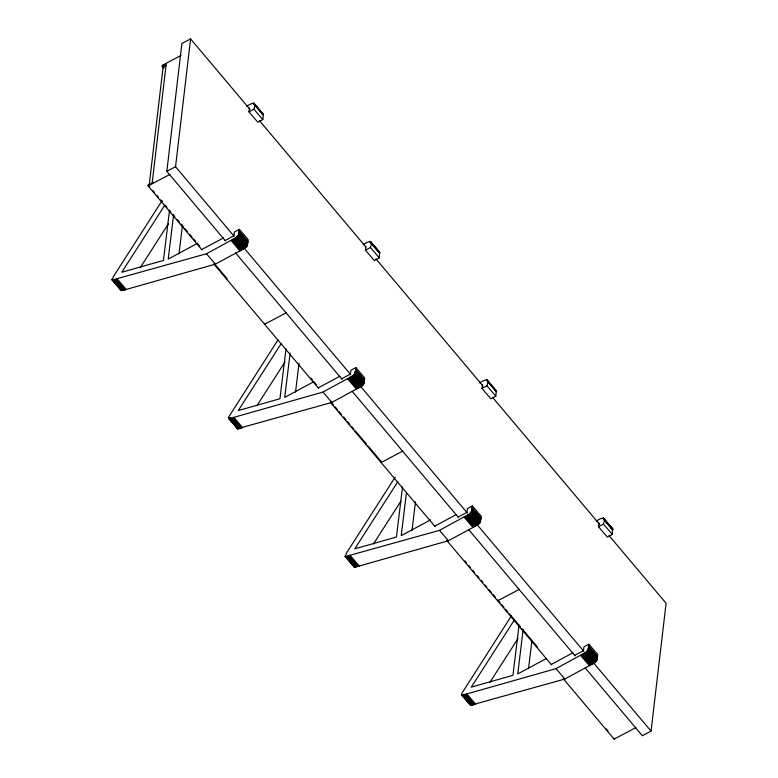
<?xml version="1.0" encoding="UTF-8"?>
<svg xmlns="http://www.w3.org/2000/svg" width="778" height="778" viewBox="0 0 778 778"><rect width="100%" height="100%" fill="white"/><g stroke="black" fill="none" stroke-linecap="round" stroke-linejoin="round"><path stroke-width="1.17" d="M249.427 108.093L248.97 111.867L257.849 122.253L262.799 119.588C262.536 118.431 264.831 112.752 261.603 113.724M365.932 246.383L365.475 250.156L374.354 260.542L379.304 257.878L370.416 247.492C373.761 238.895 367.362 241.54 363.229 244.681M379.304 257.878L379.557 252.101L370.503 241.559M482.438 384.672L481.981 388.446L490.86 398.832L495.81 396.167L486.921 385.781C490.266 377.184 483.867 379.829 479.734 382.971M495.81 396.167L496.257 390.926L495.032 390.177M598.943 522.962L598.486 526.735L607.365 537.112L612.315 534.447L603.427 524.071C606.772 515.474 600.373 518.119 596.24 521.26M612.315 534.447L612.568 528.68L603.514 518.138M225.037 240.577L233.945 235.783L234.402 232L239.352 229.335L238.496 234.791L236.463 237.397L206.471 253.774L112.09 280.07L113.705 276.122L162.087 200.646M120.921 289.465L121.193 290.534L124.383 289.97L215.36 264.16L242.804 249.349L246.791 246.383L248.231 239.721L239.352 229.335M341.542 378.867L350.45 374.062L350.907 370.289L355.857 367.624L364.736 378.011L363.89 383.457L361.858 386.063L331.866 402.44L237.484 428.736L228.46 418.204L228.732 416.94L277.931 339.957M458.048 517.156L466.956 512.352L467.413 508.579L472.363 505.914L471.517 511.36L469.474 513.976L439.482 530.353L345.101 556.64L346.716 552.701L395.098 477.225M574.553 655.436L583.461 650.641L583.918 646.868L588.868 644.203L597.747 654.58L596.901 660.036L594.869 662.642L564.877 679.019L470.496 705.315L461.471 694.783L461.743 693.519L511.603 615.515M262.799 119.588L253.91 109.202C257.255 100.615 250.856 103.25 246.723 106.401M202.047 249.991L148.092 185.952L148.199 185.047L153.256 182.363M163.75 68.104L162.184 66.247L162.291 65.342L181.002 55.471M149.269 184.464L163.059 67.287L166.054 65.712M152.187 182.947L166.171 64.146L162.184 66.247M225.494 240.947L166.832 171.325L181.887 43.5L190.6 38.9L250.03 109.445M234.207 236.347L175.546 166.725L190.6 38.9M264.705 323.337L264.598 324.241L286.421 312.727M635.947 727.586L614.124 739.1L614.231 738.196M585.241 667.962L642.336 735.725L651.05 731.125L666.094 603.3L609.009 535.536M169.507 210.381L163.438 260.445L121.776 272.271L164.858 205.061M173.601 214.747L168.233 259.084L197.612 243.251M178.998 253.891L182.49 225.134M286.022 348.67L279.944 398.735L238.282 410.56L281.364 343.351M290.116 353.037L284.738 397.373L314.118 381.541M295.504 392.18L298.995 363.414M228.46 418.204L232.009 417.883L322.977 392.063L352.969 375.686L355.001 373.07L355.857 367.624M402.527 486.95L396.449 537.024L354.787 548.85L397.869 481.64M406.476 492.523L401.244 535.663L430.623 519.83M412.009 530.47L415.501 501.703M353.941 566.034L354.204 567.113L357.394 566.549L448.371 540.729L475.815 525.928L479.802 522.952L481.242 516.291L472.363 505.914M519.033 625.24L512.955 675.314L471.293 687.139L514.384 619.93M523.127 629.606L517.749 673.952L546.078 658.684M528.515 668.759L531.86 641.189M461.471 694.783L465.02 694.453L555.988 668.633L585.98 652.256L588.022 649.649L588.868 644.203M470.447 704.323L470.496 705.315M237.621 427.326L237.484 428.736M140.448 267.379L168.525 223.597M256.954 405.669L285.03 361.877M373.459 543.958L400.884 501.188M489.965 682.248L518.041 638.456M248.97 111.867L253.91 109.202M201.745 249.592L223.432 237.912M365.475 250.156L370.416 247.492M318.251 387.882L339.937 376.202M481.981 388.446L486.921 385.781M434.756 526.171L456.443 514.491M598.486 526.735L603.427 524.071M551.271 664.461L572.948 652.771M166.832 171.325L175.546 166.725M148.092 185.952L169.915 174.437M402.936 451.007L381.103 462.521L381.21 461.626L367.926 445.843M519.441 589.296L497.619 600.81L497.716 599.906L500.069 602.697M611.119 528.583L612.568 528.68M378.526 251.887L379.557 252.101M253.998 103.27L263.168 114.045M253.774 103.182L263.246 114.356M253.492 103.173L263.275 114.736M253.142 103.221L263.275 115.193M370.279 241.472L379.674 252.335M369.997 241.452L379.752 252.636M370.902 242.639L379.781 253.025M369.647 241.511L371.865 244.107M370.902 243.096L379.781 253.472M487.009 379.849L496.179 390.624M486.785 379.761L496.257 390.926M486.503 379.742L496.286 391.305M487.407 381.385L496.286 391.762M603.29 518.051L612.685 528.914M603.008 518.031L612.763 529.215M603.913 519.218L612.792 529.594M606.363 522.408L611.537 528.466M603.913 519.665L612.792 530.051M239.128 231.134L248.017 241.52M239.041 231.902L247.919 242.289M238.943 232.603L247.832 242.979M355.634 369.424L364.522 379.8M238.856 233.225L247.735 243.611M238.749 233.799L247.637 244.185M355.546 370.192L364.425 380.578M238.632 234.314L247.521 244.7M355.449 370.892L364.337 381.269M472.139 507.713L481.028 518.09M238.496 234.791L247.385 245.167M355.361 371.514L364.24 381.901M238.34 235.219L247.219 245.605M355.254 372.088L364.143 382.465M472.051 508.481L480.93 518.858M238.146 235.617L247.025 246.004M355.138 372.604L364.026 382.99M471.954 509.172L480.843 519.558M237.912 235.997L246.791 246.383M588.645 645.993L597.533 656.379M355.001 373.07L363.89 383.457M471.867 509.804L480.746 520.19M237.63 236.356L246.509 246.733M354.846 373.508L363.725 383.894M471.76 510.378L480.648 520.754M588.557 646.771L597.436 657.147M237.3 236.707L246.188 247.083M354.651 373.907L363.53 384.293M471.643 510.893L480.532 521.27M588.46 647.461L597.348 657.848M354.418 374.286L363.297 384.663M236.911 237.047L245.799 247.433M471.517 511.36L480.396 521.746M588.372 648.093L597.251 658.48M354.136 374.646L363.015 385.022M236.463 237.397L245.352 247.783M471.351 511.798L480.23 522.174M588.265 648.658L597.154 659.044M353.805 374.986L362.694 385.373M471.157 512.196L480.036 522.583M588.158 649.183L597.037 659.559M235.948 237.757L244.827 248.133M353.416 375.336L362.305 385.723M470.923 512.576L479.802 522.952M588.022 649.649L596.901 660.036M470.641 512.926L479.52 523.312M235.355 238.136L244.234 248.513M587.857 650.087L596.736 660.464M352.969 375.686L361.858 386.063M470.311 513.276L479.199 523.662M587.662 650.486L596.541 660.862M352.453 376.046L361.332 386.423M234.684 238.535L243.563 248.911M587.429 650.855L596.308 661.242M469.931 513.626L478.81 524.002M587.147 651.215L596.036 661.601M351.86 376.416L360.749 386.802M469.474 513.976L478.363 524.353M233.925 238.963L242.804 249.349M586.816 651.565L595.705 661.952M468.959 514.326L477.848 524.712M351.189 376.824L360.068 387.201M586.437 651.915L595.316 662.292M233.069 239.439L241.948 249.826M468.366 514.705L477.254 525.092M585.98 652.256L594.869 662.642M350.431 377.252L359.31 387.639M585.464 652.616L594.353 663.002M467.695 515.114L476.574 525.49M232.116 239.955L240.995 250.341M349.575 377.729L358.454 388.105M584.871 652.995L593.76 663.381M466.936 515.542L475.815 525.928M231.056 240.528L239.935 250.915M348.622 378.244L357.501 388.63M584.2 653.394L593.079 663.78M466.08 516.018L474.959 526.395M583.442 653.831L592.321 664.217M347.562 378.818L356.441 389.195M465.127 516.534L474.006 526.92M582.586 654.298L591.465 664.684M464.067 517.107L472.946 527.484M581.633 654.823L590.512 665.2M580.573 655.387L589.452 665.774M206.471 253.774L215.36 264.16M322.977 392.063L331.866 402.44M439.482 530.353L448.371 540.729M555.988 668.633L564.877 679.019M117.332 279.078L126.211 289.465M116.369 279.351L125.248 289.737M233.838 417.368L242.717 427.754M115.504 279.594L124.383 289.97M232.875 417.64L241.754 428.026M114.736 279.798L123.624 290.175M350.343 555.657L359.222 566.034M114.065 279.963L122.953 290.34M232.009 417.883L240.888 428.26M113.491 280.08L122.379 290.466M349.38 555.93L358.259 566.306M231.241 418.087L240.13 428.464M113.005 280.158L121.893 290.534M112.042 279.078L117.964 286.003M466.849 693.947L475.728 704.323M112.615 280.177L121.494 290.564M111.935 279.428L120.814 289.815M230.57 418.243L239.459 428.629M348.515 556.163L357.394 566.549M111.906 279.71L121.193 290.534M229.996 418.37L238.885 428.756M465.886 694.219L474.765 704.596M347.747 556.367L356.635 566.754M229.51 418.447L238.399 428.824M228.44 417.718L238 428.853M228.411 418L237.698 428.824M347.076 556.533L355.964 566.919M465.02 694.453L473.899 704.839M346.502 556.659L355.39 567.036M464.252 694.657L473.141 705.043M346.025 556.727L354.904 567.113M345.626 556.756L354.505 567.143M463.591 694.822L472.47 705.208M344.917 556.28L354.204 567.113M463.007 694.949L471.896 705.325M462.531 695.017L471.41 705.403M462.132 695.046L471.021 705.422M461.422 694.569L470.709 705.403M259.414 120.59L365.777 246.84M375.949 258.899L483.089 386.083M492.474 397.218L599.614 524.391M162.291 65.342L163.857 67.2M243.592 247.492L350.732 374.665M360.904 386.734L467.257 512.974M477.429 525.043L583.792 651.293M593.176 662.438L651.05 731.125M235.656 253.015L342.019 379.265M352.191 391.334L458.543 517.574M468.716 529.643L575.078 655.893M148.199 185.047L149.765 186.905M152.896 190.62L154.462 192.467M156.806 195.259L158.372 197.116M160.715 199.897L162.281 201.755M165.403 205.46L166.969 207.318M169.312 210.109L170.878 211.966M173.222 214.747L174.787 216.605M177.131 219.386L179.475 222.168M181.041 224.025L183.384 226.806M184.95 228.664L187.294 231.455M189.647 234.236L191.991 237.018M193.557 238.875L195.9 241.657M197.466 243.514L199.81 246.305M214.67 263.936L227.176 278.787M310.84 378.089L312.406 379.946M314.75 382.737L316.315 384.585M331.175 402.226L333.519 405.007M335.085 406.865L337.428 409.646M338.994 411.504L341.338 414.285M343.681 417.076L346.025 419.857M347.591 421.715L349.935 424.496M351.5 426.354L353.844 429.135M355.41 430.993L366.36 443.985M464.884 560.928L466.44 562.786M468.794 565.567L470.35 567.425M472.703 570.206L474.259 572.063M477.391 575.778L478.956 577.636M481.3 580.417L482.866 582.275M485.209 585.056L486.775 586.913M489.119 589.705L491.463 592.486M493.028 594.343L495.372 597.125M501.625 604.555L503.979 607.336M505.544 609.193L507.888 611.975M509.454 613.832L520.394 626.825M521.96 628.682L537.598 647.247M606.402 728.918L607.968 730.775M213.775 263.907L318.552 388.28M330.28 402.197L435.058 526.56M446.786 540.486L551.563 664.85M563.291 678.776L614.124 739.1"/></g></svg>
